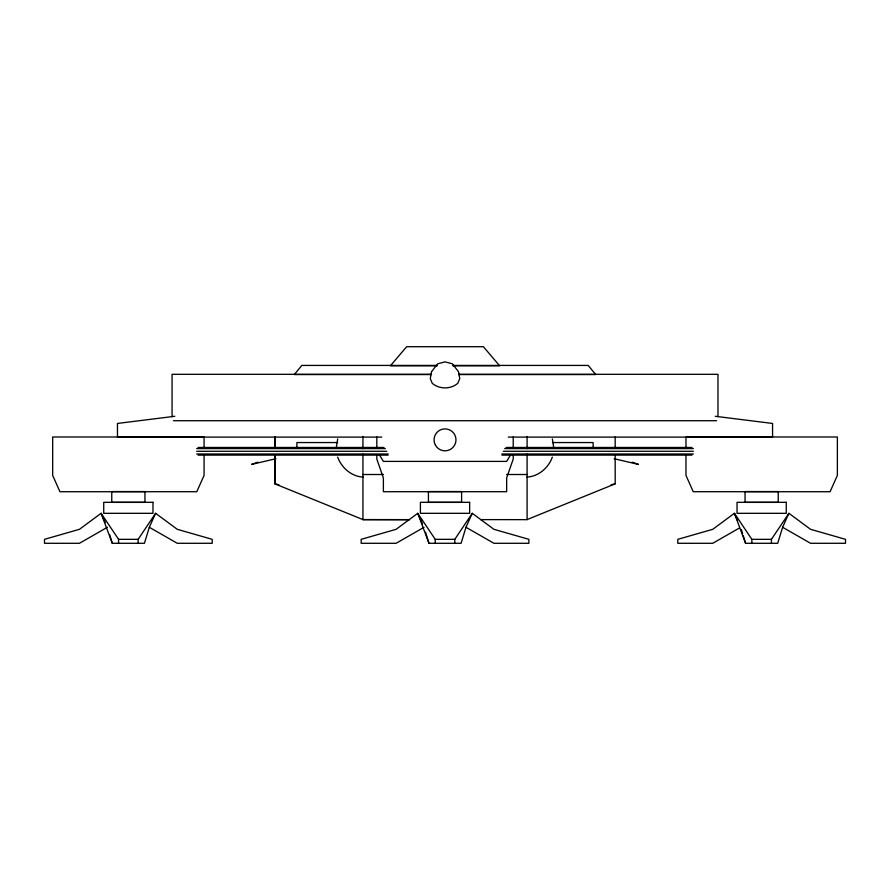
<?xml version="1.0" encoding="UTF-8"?>
<svg xmlns="http://www.w3.org/2000/svg" width="890" height="890" viewBox="0 0 890 890"><rect width="100%" height="100%" fill="white"/><g stroke="black" fill="none" stroke-linecap="round" stroke-linejoin="round"><path stroke-width="1.33" d="M336.242 448.015L337.688 438.904M149.32 527.28L177.266 543.289L212.209 543.289L212.209 539.329L177.266 529.316L155.605 513.308L149.32 527.28L144.425 543.289L112.285 543.289L101.104 513.308L79.444 529.316L44.5 539.329L44.5 543.289L79.444 543.289L107.39 527.28M465.982 527.28L493.928 543.289L528.871 543.289L528.871 539.329L493.928 529.316L472.267 513.308L465.982 527.28L461.087 543.289L428.947 543.289L417.766 513.308L396.106 529.316L361.162 539.329L361.162 543.289L396.106 543.289L424.052 527.28M782.61 527.28L810.556 543.289L845.5 543.289L845.5 539.329L810.556 529.316L788.896 513.308L782.61 527.28L777.715 543.289L745.575 543.289L734.395 513.308L712.734 529.316L677.791 539.329L677.791 543.289L712.734 543.289L739.523 527.948M552.345 457.126C548.485 467.873 538.539 476.484 526.913 477.084M510.593 454.879L506.655 461.398L383.379 461.398L379.44 454.879M138.139 543.289L138.139 539.329L155.605 513.308M454.801 543.289L454.801 539.329L472.267 513.308M771.43 543.289L771.43 539.329L788.896 513.308M615.168 454.901L615.201 483.837L527.091 519.582L527.091 454.123M257.877 462.199L251.603 464.391L275.9 458.728M611.13 484.772L615.201 483.837M174.796 416.286L117.469 423.451L117.469 437.101L381.766 437.101M436.723 365.423L301.844 365.423L294.301 374.557L431.316 374.557M453.31 365.423L588.19 365.423L595.733 374.557L458.717 374.557M437.179 365.812L390.399 365.812L406.641 346.711L483.392 346.711L499.646 365.812L452.854 365.812M431.161 374.312L172.059 374.312L172.059 416.62M458.873 374.312L717.974 374.312L717.974 416.62M173.394 420.714L716.65 420.714M508.268 437.101L772.565 437.101L772.565 423.451L715.249 416.286M337.577 442.553L296.893 442.553L296.893 448.015M552.468 442.553L593.14 442.553L593.14 448.015M198.058 447.47L383.968 447.47M506.065 447.47L691.975 447.47M196.668 448.593L385.359 448.593M504.675 448.593L693.366 448.593M196.668 451.286L386.75 451.286M503.284 451.286L693.366 451.286M196.668 453.989L388.14 453.989M501.904 453.989L693.366 453.989M198.058 455.113L388.14 455.113M501.904 455.113L691.975 455.113M362.931 474.503L383.457 474.503M506.577 474.503L527.091 474.503M362.931 519.649L409.445 519.649L362.931 519.582L274.843 483.837L274.843 454.901L274.854 483.826L278.893 484.772M480.578 519.615L527.091 519.649M105.298 522.619L101.104 513.308L118.57 539.329L138.139 539.329M422.483 523.787L417.766 513.308L435.232 539.329L454.801 539.329M737.543 520.294L734.395 513.308L751.861 539.329L771.43 539.329M363.12 477.084C351.494 476.484 341.56 467.873 337.688 457.126M614.144 458.728L638.43 464.391L632.156 462.199M741.437 529.739L742.572 533.433M743.317 535.902L745.575 543.289M425.565 532.209L428.947 543.289M109.648 534.668L112.285 543.289M552.345 438.904L553.791 448.015M751.861 539.329L751.861 543.289M685.968 447.959L685.968 436.99L837.368 436.99L837.368 475.394L830.081 491.725L693.243 491.714L685.968 475.394L685.968 454.823M615.168 436.99L615.201 448.015M527.091 436.467L527.091 448.694M513.219 436.957L513.219 448.093M513.219 454.946L513.219 459.062L506.655 477.941L506.655 491.714L383.379 491.714L383.379 477.941L376.815 459.062L376.815 454.946M435.232 539.329L435.232 543.289M376.815 436.957L376.815 448.093M362.931 436.467L362.931 448.694M362.931 454.123L362.931 519.582M204.077 447.959L204.077 436.99L52.666 436.99L52.666 475.394L59.953 491.725L196.79 491.714L204.077 475.394L204.077 454.823M118.57 539.329L118.57 543.289M274.854 436.99L274.854 448.015L274.843 436.99M431.55 371.675L430.282 378.617L432.251 383.323C439.349 389.408 450.696 389.408 457.783 383.323L459.763 378.617L458.484 371.675L452.387 363.832L445.022 361.863L437.646 363.832L431.55 371.675M144.948 491.558L111.762 491.558L111.762 502.372L144.948 502.372L144.948 491.558M461.61 491.558L428.424 491.558L428.424 502.372L461.61 502.372L461.61 491.558M778.238 491.558L745.052 491.558L745.052 502.372L778.238 502.372L778.238 491.558M152.98 502.316L103.73 502.316L103.73 513.319L152.98 513.319L152.98 502.316M469.642 502.316L420.403 502.316L420.403 513.319L469.642 513.319L469.642 502.316M786.27 502.316L737.031 502.316L737.031 513.319L786.27 513.319L786.27 502.316M435.522 445.334A10.958 10.958 0 0 0 454.512 445.334A10.958 10.958 0 0 0 445.022 428.891A10.958 10.958 0 0 0 435.522 445.334"/></g></svg>
